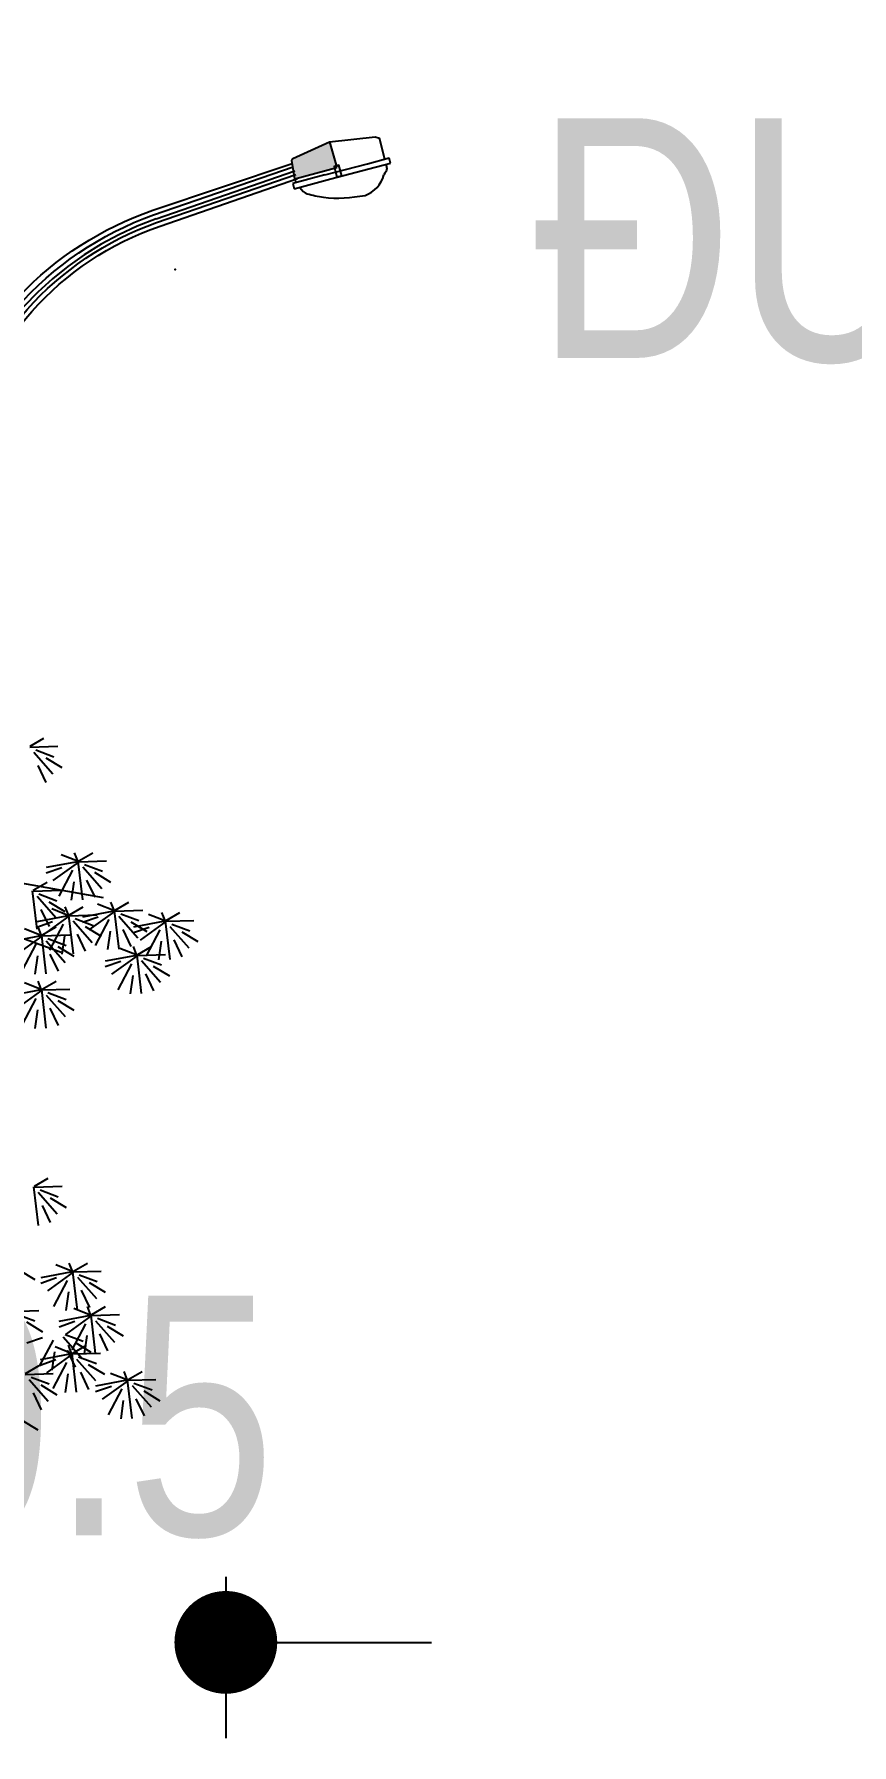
# Model space of a CAD drawing. Header units: metres. Extents: x 563371 to 571261, y 2062953 to 2068466.
# Drawn here: x 568775.67 to 568781.64, y 2065922.45 to 2065934.93 of the extents above; entities that cross this region are included whole.
import ezdxf

# ---------------------------------------------------------------- set-up
doc = ezdxf.new("R2010")
doc.units = ezdxf.units.M
doc.linetypes.add('CENTER2', pattern=[1.125, 0.75, -0.125, 0.125, -0.125])
doc.linetypes.add('HIDDEN', pattern=[0.375, 0.25, -0.125])
doc.layers.get('0').update_dxf_attribs({"linetype": 'CONTINUOUS'})
doc.layers.get('DEFPOINTS').update_dxf_attribs({"linetype": 'CONTINUOUS'})
for name, color, linetype in [('1-CAY XANH', 7, 'CONTINUOUS'), ('Den', 7, 'CONTINUOUS'), ('DienHT', 1, 'CONTINUOUS'), ('ghichieudai', 7, 'CONTINUOUS'), ('LogDg phu', 7, 'CONTINUOUS'), ('MATCATDUONG', 8, 'CONTINUOUS')]:
    doc.layers.add(name, color=color, linetype=linetype)
doc.styles.add('IN', font='VHARIALN.ttf')
doc.styles.add('ktcn', font='VHARIAL.ttf', dxfattribs={"width": 0.8})
doc.dimstyles.new('a', dxfattribs={"dimtxt": 1.75, "dimasz": 0.75, "dimexe": 0.7, "dimexo": 0, "dimgap": 0.75, "dimtad": 1, "dimzin": 0, "dimdsep": 46, "dimtxsty": 'ktcn', "dimblk": 'DOT', "dimcen": 0, "dimazin": 0, "dimtfac": 1, "dimtix": 1, "dimtofl": 0, "dimtmove": 0, "dimatfit": 3, "dimfxl": 1, "dimtolj": 1, "dimtzin": 0, "dimarcsym": 0})

# ---------------------------------------------------------------- blocks, each defined once
blk = doc.blocks.new('den2')
at = {"layer": 'Den'}
h = blk.add_hatch(color=8, dxfattribs=at)
edge = h.paths.add_edge_path()
edge.add_line((13.471, 67.188), (13.733, 66.3))
edge.add_line((13.733, 66.3), (12.272, 65.912))
edge.add_line((12.272, 65.912), (12.169, 66.552))
edge.add_arc((12.224, 66.561), 0.0557, 105, 189.1284, ccw=False)
edge.add_line((12.21, 66.615), (13.471, 67.188))
at = {"layer": 'Den', "color": 7}
for p, q in [((13.471, 67.188), (15.053, 67.363)), ((15.053, 67.363), (15.2, 67.317)), ((15.383, 66.597), (15.199, 67.316)), ((12.272, 65.912), (12.309, 65.776))]:
    blk.add_line(p, q, dxfattribs=at)
at = {"layer": 'Den', "color": 3}
for p in [(13.471, 67.188), (12.272, 65.912)]:
    blk.add_line(p, (13.733, 66.3), dxfattribs=at)
blk.add_lwpolyline([(12.272, 65.912), (12.169, 66.552, -0.384507), (12.21, 66.615), (13.471, 67.188)], format="xyb", dxfattribs=at)
at = {"layer": 'Den', "color": 7}
for points in [[(0.005, 57.121, -0.242861), (7.365, 64.824), (12.182, 66.445)], [(0.761, 56.591, -0.260971), (7.612, 64.279), (12.364, 65.927)]]:
    blk.add_lwpolyline(points, format="xyb", dxfattribs=at)
at = {"layer": 'Den', "color": 8}
for points in [[(0.034, 56.388, -0.255439), (7.392, 64.666), (12.22, 66.327)], [(0.531, 56.62, -0.254549), (7.487, 64.399), (12.315, 66.065)]]:
    blk.add_lwpolyline(points, format="xyb", dxfattribs=at)
at = {"layer": 'Den', "color": 7}
for points in [[(13.315, 66.046), (14.786, 66.436)], [(14.786, 66.436), (15.533, 66.636)], [(14.834, 66.257), (15.58, 66.457)], [(15.58, 66.457), (15.533, 66.636)], [(13.315, 66.046), (12.208, 65.749)], [(12.208, 65.749), (12.256, 65.569)], [(12.256, 65.569), (13.521, 65.911)], [(13.521, 65.911), (14.834, 66.257)]]:
    blk.add_lwpolyline(points, dxfattribs=at)
blk.add_lwpolyline([(13.895, 66.02), (13.797, 66.387), (13.634, 66.343), (13.732, 65.977)], close=True, dxfattribs=at)
at = {"layer": 'Den', "color": 5, "linetype": 'CENTER2', "ltscale": 10}
blk.add_lwpolyline([(0.306, 56.673, -0.250225), (7.474, 64.529), (12.278, 66.188)], format="xyb", dxfattribs=at)
at = {"layer": 'Den', "color": 7}
blk.add_arc((14.361, 66.308), 1.028, 289.48776, 345.47227, dxfattribs=at)
for points in [[(15.43, 66.406), (15.451, 66.269), (15.356, 66.05)], [(12.704, 65.396), (13.263, 65.275), (14.704, 65.339)]]:
    blk.add_spline(points, degree=3, dxfattribs=at)
blk.add_open_spline([(12.449, 65.613), (12.524, 65.517), (12.6, 65.42), (12.704, 65.396)], degree=3, dxfattribs=at)
at = {"layer": 'Den', "color": 0, "linetype": 'ByBlock'}
blk.add_point((8.136, 62.774), dxfattribs=at)
blk.add_point((8.136, 62.774), dxfattribs=at)
blk = doc.blocks.new('ca')
at = {"layer": '1-CAY XANH', "color": 3}
for p, q in [((-15.043, 43.361), (-15.946, 43.389)), ((-15.05, 43.388), (-15.496, 43.649)), ((-15.553, 43.018), (-16.073, 42.701)), ((-15.233, 43.271), (-15.819, 43.051)), ((-15.171, 43.193), (-15.788, 42.497)), ((-15.299, 42.764), (-15.561, 42.211)), ((-16.625, 39.645), (-17.528, 39.673)), ((-9.155, 39.939), (-17.413, 38.487)), ((-16.815, 39.555), (-17.401, 39.335)), ((-16.753, 39.477), (-17.37, 38.781)), ((-16.632, 39.672), (-17.078, 39.932)), ((-16.757, 38.406), (-16.611, 39.653)), ((-16.614, 39.649), (-16.056, 39.87)), ((-16.614, 39.633), (-15.782, 39.033)), ((-16.595, 39.672), (-16.493, 39.932)), ((-16.59, 39.645), (-15.57, 39.453)), ((-16.082, 39.448), (-15.572, 39.27)), ((-17.135, 39.301), (-17.655, 38.985)), ((-16.881, 39.048), (-17.143, 38.495)), ((-16.47, 38.997), (-16.384, 38.397)), ((-16.426, 39.369), (-15.981, 38.528)), ((-15.15, 38.719), (-15.597, 38.979)), ((-17.807, 38.07), (-18.254, 38.331)), ((-17.771, 38.07), (-17.668, 38.331)), ((-15.653, 38.348), (-16.173, 38.031)), ((-15.144, 38.692), (-16.046, 38.719)), ((-15.334, 38.601), (-15.92, 38.381)), ((-15.272, 38.523), (-15.889, 37.827)), ((-15.275, 37.453), (-15.13, 38.699)), ((-19.455, 37.714), (-20.358, 37.741)), ((-19.462, 37.741), (-19.908, 38.001)), ((-19.444, 37.717), (-18.885, 37.938)), ((-19.425, 37.741), (-19.323, 38.001)), ((-17.801, 38.043), (-18.703, 38.071)), ((-17.991, 37.953), (-18.577, 37.733)), ((-17.929, 37.875), (-18.546, 37.179)), ((-17.932, 36.804), (-17.787, 38.051)), ((-17.789, 38.047), (-17.231, 38.268)), ((-17.789, 38.031), (-16.958, 37.431)), ((-17.765, 38.043), (-16.745, 37.851)), ((-17.601, 37.767), (-17.156, 36.926)), ((-17.258, 37.846), (-16.748, 37.668)), ((-16.319, 37.891), (-17.222, 37.918)), ((-16.51, 37.8), (-17.096, 37.58)), ((-16.326, 37.918), (-16.773, 38.178)), ((-16.451, 36.652), (-16.305, 37.898)), ((-16.308, 37.894), (-15.75, 38.115)), ((-16.308, 37.879), (-15.477, 37.278)), ((-16.289, 37.918), (-16.187, 38.178)), ((-16.284, 37.891), (-15.264, 37.699)), ((-13.008, 37.822), (-16.056, 36.715)), ((-15.4, 38.095), (-15.662, 37.541)), ((-19.965, 37.37), (-20.485, 37.053)), ((-19.645, 37.623), (-20.231, 37.403)), ((-19.583, 37.545), (-20.2, 36.849)), ((-19.587, 36.475), (-19.441, 37.721)), ((-19.444, 37.702), (-18.612, 37.101)), ((-19.419, 37.714), (-18.4, 37.522)), ((-19.255, 37.438), (-18.811, 36.596)), ((-18.912, 37.516), (-18.402, 37.339)), ((-18.31, 37.7), (-18.83, 37.383)), ((-18.057, 37.446), (-18.319, 36.893)), ((-17.646, 37.395), (-17.56, 36.795)), ((-16.829, 37.547), (-17.349, 37.23)), ((-16.447, 37.722), (-17.065, 37.026)), ((-16.575, 37.294), (-16.837, 36.74)), ((-15.437, 37.242), (-16.34, 37.27)), ((-16.165, 37.242), (-16.079, 36.643)), ((-16.12, 37.615), (-15.675, 36.773)), ((-15.444, 37.269), (-15.891, 37.53)), ((-15.777, 37.693), (-15.266, 37.516)), ((-15.569, 36.003), (-15.424, 37.25)), ((-15.426, 37.246), (-14.868, 37.467)), ((-15.426, 37.23), (-14.595, 36.63)), ((-15.407, 37.269), (-15.305, 37.53)), ((-15.402, 37.242), (-14.382, 37.05)), ((-19.711, 37.116), (-19.973, 36.563)), ((-18.533, 36.606), (-19.436, 36.634)), ((-19.3, 37.065), (-19.214, 36.466)), ((-18.54, 36.633), (-18.986, 36.893)), ((-18.522, 36.609), (-17.963, 36.83)), ((-18.503, 36.633), (-18.401, 36.893)), ((-15.947, 36.899), (-16.467, 36.582)), ((-15.628, 37.152), (-16.214, 36.932)), ((-15.566, 37.074), (-16.183, 36.378)), ((-15.693, 36.645), (-15.956, 36.092)), ((-15.238, 36.966), (-14.793, 36.125)), ((-19.042, 36.262), (-19.563, 35.945)), ((-18.723, 36.516), (-19.309, 36.295)), ((-18.661, 36.437), (-19.278, 35.741)), ((-18.665, 35.367), (-18.519, 36.613)), ((-18.522, 36.594), (-17.69, 35.993)), ((-18.497, 36.606), (-17.477, 36.414)), ((-18.333, 36.33), (-17.889, 35.488)), ((-17.99, 36.409), (-17.48, 36.231)), ((-15.283, 36.594), (-15.197, 35.995)), ((-18.789, 36.009), (-19.051, 35.455)), ((-18.378, 35.957), (-18.292, 35.358)), ((-15.437, 35.488), (-16.34, 35.516)), ((-15.444, 35.515), (-15.891, 35.775)), ((-15.426, 35.491), (-14.868, 35.713)), ((-15.407, 35.515), (-15.305, 35.775)), ((-15.947, 35.144), (-16.467, 34.827)), ((-15.628, 35.398), (-16.214, 35.177)), ((-15.566, 35.319), (-16.183, 34.623)), ((-15.569, 34.249), (-15.424, 35.495)), ((-15.426, 35.476), (-14.595, 34.875)), ((-15.402, 35.488), (-14.382, 35.296)), ((-15.238, 35.212), (-14.793, 34.37)), ((-15.693, 34.891), (-15.956, 34.337)), ((-15.283, 34.839), (-15.197, 34.24)), ((-15.184, 29.09), (-16.087, 29.118)), ((-15.375, 29), (-15.961, 28.78)), ((-15.313, 28.922), (-15.93, 28.226)), ((-15.191, 29.117), (-15.638, 29.378)), ((-15.316, 27.851), (-15.171, 29.098)), ((-15.694, 28.747), (-16.214, 28.43)), ((-15.44, 28.493), (-15.703, 27.94)), ((-16.452, 26.34), (-17.354, 26.368)), ((-16.642, 26.25), (-17.228, 26.03)), ((-16.58, 26.172), (-17.197, 25.476)), ((-16.458, 26.367), (-16.905, 26.628)), ((-16.583, 25.101), (-16.438, 26.348)), ((-16.44, 26.344), (-15.882, 26.565)), ((-16.44, 26.328), (-15.609, 25.728)), ((-16.422, 26.367), (-16.32, 26.628)), ((-16.416, 26.34), (-15.396, 26.148)), ((-15.909, 26.143), (-15.399, 25.965)), ((-14.686, 26.409), (-15.206, 26.093)), ((-16.961, 25.997), (-17.481, 25.68)), ((-16.708, 25.743), (-16.97, 25.19)), ((-16.297, 25.692), (-16.211, 25.092)), ((-16.252, 26.064), (-15.807, 25.223)), ((-17.048, 24.955), (-17.494, 25.215)), ((-17.03, 24.931), (-16.471, 25.152)), ((-17.011, 24.955), (-16.909, 25.215)), ((-14.423, 25.061), (-15.326, 25.089)), ((-14.613, 24.971), (-15.199, 24.751)), ((-17.55, 24.584), (-18.071, 24.267)), ((-17.041, 24.928), (-17.944, 24.956)), ((-17.231, 24.838), (-17.817, 24.617)), ((-17.169, 24.759), (-17.786, 24.063)), ((-17.173, 23.689), (-17.027, 24.935)), ((-17.03, 24.916), (-16.198, 24.315)), ((-17.005, 24.928), (-15.985, 24.736)), ((-16.841, 24.652), (-16.397, 23.81)), ((-16.498, 24.731), (-15.988, 24.553)), ((-14.933, 24.718), (-15.453, 24.401)), ((-17.297, 24.331), (-17.559, 23.777)), ((-16.5, 24.058), (-17.02, 23.741)), ((-16.886, 24.279), (-16.8, 23.68)), ((-16.433, 23.708), (-16.879, 23.969)), ((-16.181, 24.311), (-16.767, 24.091)), ((-16.119, 24.233), (-16.736, 23.537)), ((-16.415, 23.685), (-15.857, 23.906)), ((-16.396, 23.708), (-16.294, 23.969)), ((-15.791, 24.125), (-15.346, 23.284)), ((-15.448, 24.204), (-14.938, 24.026)), ((-16.936, 23.338), (-17.456, 23.021)), ((-16.426, 23.681), (-17.329, 23.709)), ((-16.616, 23.591), (-17.202, 23.371)), ((-16.554, 23.513), (-17.171, 22.817)), ((-16.558, 22.442), (-16.412, 23.689)), ((-16.247, 23.804), (-16.509, 23.251)), ((-16.415, 23.669), (-15.583, 23.069)), ((-16.391, 23.681), (-15.371, 23.49)), ((-16.227, 23.405), (-15.782, 22.564)), ((-15.883, 23.484), (-15.373, 23.306)), ((-15.836, 23.753), (-15.75, 23.154)), ((-14.896, 23.044), (-15.343, 23.304)), ((-18.225, 22.824), (-19.128, 22.852)), ((-18.232, 22.851), (-18.679, 23.111)), ((-18.357, 21.585), (-18.211, 22.831)), ((-18.214, 22.827), (-17.656, 23.048)), ((-18.214, 22.812), (-17.383, 22.211)), ((-18.195, 22.851), (-18.093, 23.111)), ((-18.19, 22.824), (-17.17, 22.632)), ((-16.682, 23.084), (-16.944, 22.531)), ((-16.271, 23.033), (-16.185, 22.434)), ((-14.889, 23.017), (-15.792, 23.044)), ((-15.08, 22.926), (-15.666, 22.706)), ((-15.018, 22.848), (-15.635, 22.152)), ((-18.735, 22.48), (-19.255, 22.163)), ((-18.416, 22.733), (-19.002, 22.513)), ((-18.354, 22.655), (-18.971, 21.959)), ((-18.481, 22.227), (-18.744, 21.673)), ((-18.026, 22.548), (-17.581, 21.706)), ((-17.683, 22.626), (-17.172, 22.449)), ((-15.399, 22.673), (-15.919, 22.356)), ((-15.145, 22.42), (-15.407, 21.866)), ((-18.071, 22.175), (-17.985, 21.576)), ((-14.784, 21.537), (-15.304, 21.221))]:
    blk.add_line(p, q, dxfattribs=at)
blk = doc.blocks.new('_Dot')
at = {"color": 0, "linetype": 'ByBlock', "lineweight": -2}
blk.add_line((-0.5, 0), (-1, 0), dxfattribs=at)
at = {"color": 0, "linetype": 'ByBlock', "const_width": 0.5}
blk.add_lwpolyline([(-0.25, 0, 1), (0.25, 0, 1)], format="xyb", close=True, dxfattribs=at)
blk = doc.blocks.new('*D116')
at = {"layer": 'DEFPOINTS', "color": 0, "linetype": 'Continuous'}
for p in [(568775.071, 2065923.676, 0), (568777.071, 2065923.676, 0), (568777.071, 2065923.197)]:
    blk.add_point(p, dxfattribs=at)
at = {"layer": 'MATCATDUONG', "color": 0, "linetype": 'Continuous', "lineweight": -2}
for p, q in [((568775.071, 2065923.676), (568775.071, 2065922.497)), ((568777.071, 2065923.676), (568777.071, 2065922.497)), ((568774.321, 2065923.197), (568773.571, 2065923.197)), ((568777.821, 2065923.197), (568778.571, 2065923.197))]:
    blk.add_line(p, q, dxfattribs=at)
at = {"layer": 'MATCATDUONG', "color": 0, "linetype": 'Continuous', "lineweight": -2, "xscale": 0.75, "yscale": 0.75, "zscale": 0.75}
blk.add_blockref('_Dot', (568775.071, 2065923.197), dxfattribs=at)
at = {"layer": 'MATCATDUONG', "color": 0, "linetype": 'Continuous', "lineweight": -2, "xscale": 0.75, "yscale": 0.75, "zscale": 0.75, "rotation": 180}
blk.add_blockref('_Dot', (568777.071, 2065923.197), dxfattribs=at)
at = {"layer": 'MATCATDUONG', "color": 0, "linetype": 'Continuous', "insert": (568776.071, 2065924.84), "char_height": 1.75, "attachment_point": 5, "style": 'ktcn'}
blk.add_mtext('\\A1;0.5', dxfattribs=at)

msp = doc.modelspace()

# ---------------------------------------------------------------- linework, layer by layer
at = {"layer": 'LogDg phu', "linetype": 'HIDDEN', "ltscale": 50}
msp.add_lwpolyline([(568591.597, 2065804.206, 0.411844), (568601.506, 2065798.84), (568793.597, 2065855.121, 0.431462), (568798.88, 2065865.492), (568769.497, 2065947.632, 0.425903), (568758.973, 2065952.357), (568753.006, 2065949.95, -0.022858), (568734.812, 2065943.564), (568572.613, 2065894.832, 0.414577), (568567.256, 2065884.859), (568591.597, 2065804.206)], format="xyb", dxfattribs=at)

# ---------------------------------------------------------------- next in the draw order: wipeouts: each hides what was drawn before it
msp.add_wipeout([(568538.555, 2065837.116), (569134.391, 2065836.361), (569086.223, 2065956.15), (568779.004, 2065956.683), (568600.602, 2065960.315)]).dxf.layer = 'ghichieudai'

# ---------------------------------------------------------------- next in the draw order: block references
at = {"layer": 'Den', "color": 3, "linetype": 'Continuous', "extrusion": (3.31378e-12, 1.1371e-08, 1), "xscale": 0.2109375, "yscale": 0.2109375, "zscale": 0.2109375000000001}
msp.add_blockref('den2', (568774.985, 2065919.974, 0.023), dxfattribs=at)
at = {"layer": 'MATCATDUONG', "color": 3, "linetype": 'Continuous', "extrusion": (3.31378e-12, 1.1371e-08, 1), "xscale": -0.2249999999767169, "yscale": 0.2250000000931323, "zscale": 0.2250000000000004}
msp.add_blockref('ca', (568772.257, 2065919.974, 0.023), dxfattribs=at)

# ---------------------------------------------------------------- next in the draw order: texts
at = {"layer": 'DienHT', "color": 7, "linetype": 'Continuous', "extrusion": (3.31378e-12, 1.1371e-08, 1), "style": 'IN'}
msp.add_text('§\xadêng ven s«ng kÎ gai', height=1.75, dxfattribs=at).set_placement((568779.331, 2065932.57, 0.024))

# ---------------------------------------------------------------- next in the draw order: dimensions: what is measured, and where the dimension line sits
at = {"layer": 'MATCATDUONG', "color": 7, "linetype": 'Continuous'}
dim = msp.add_linear_dim(base=(568777.071, 2065923.197, 0), p1=(568775.071, 2065923.676, 0), p2=(568777.071, 2065923.676, 0), dimstyle='a', override={"dimdec": 1, "dimlfac": 0.25}, dxfattribs=at)
dim.commit()
dim.dimension.update_dxf_attribs({"geometry": '*D116', "text_midpoint": (568776.071, 2065924.84, 0)})

doc.saveas('drawing.dxf')
